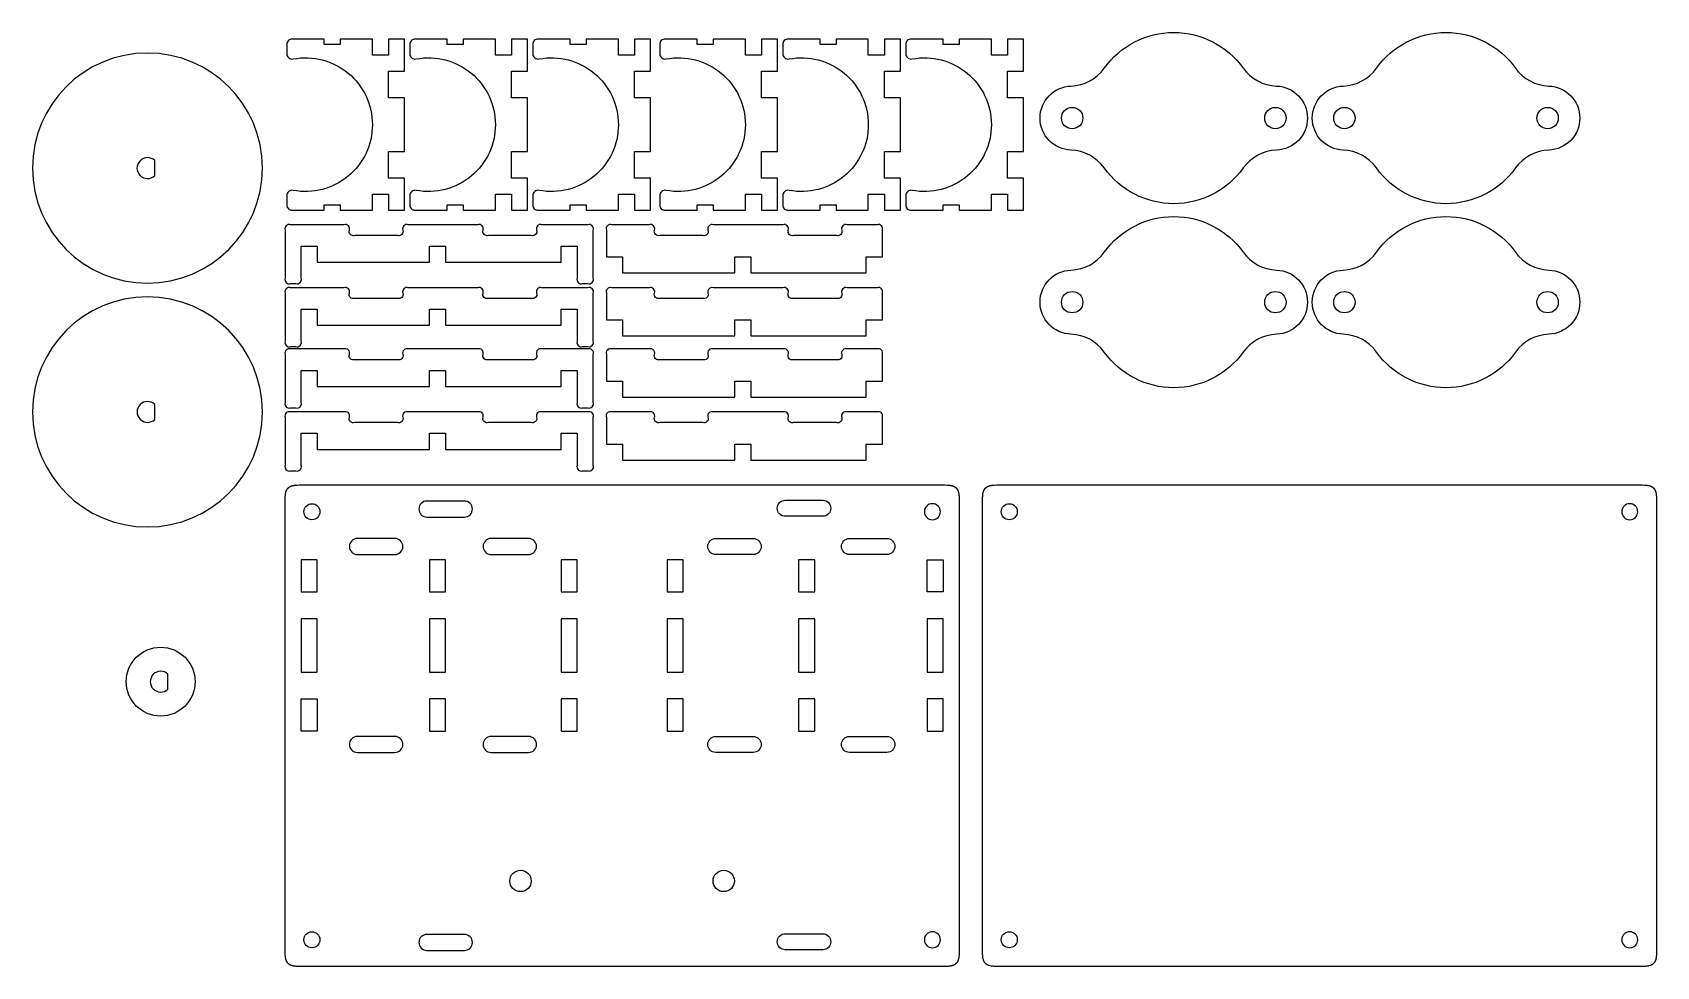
# Model space of a CAD drawing. Extents: x -110 to 193, y 108 to 282.
import ezdxf

# ---------------------------------------------------------------- set-up
doc = ezdxf.new("R2010")
doc.units = 0
doc.layers.add('DEFAULT', color=7, linetype='CONTINUOUS')

msp = doc.modelspace()

# ---------------------------------------------------------------- linework, layer by layer
at = {"layer": 'DEFAULT'}
for points in [[(-46.69, 264.9, -0.469882), (-61.51, 252.62, 0.469882), (-62.69, 251.64), (-62.69, 249.9, 0.414214), (-61.69, 248.9), (-55.69, 248.9), (-55.69, 249.9), (-52.69, 249.9), (-52.69, 248.9), (-46.69, 248.9), (-46.69, 251.9), (-43.69, 251.9), (-43.69, 248.9), (-40.69, 248.9), (-40.69, 254.9), (-43.69, 254.9), (-43.69, 259.9), (-40.69, 259.9), (-40.69, 269.9), (-43.69, 269.9), (-43.69, 274.9), (-40.69, 274.9), (-40.69, 280.9), (-43.69, 280.9), (-43.69, 277.9), (-46.69, 277.9), (-46.69, 280.9), (-52.69, 280.9), (-52.69, 279.9), (-55.69, 279.9), (-55.69, 280.9), (-61.69, 280.9, 0.414214), (-62.69, 279.9), (-62.69, 278.17, 0.469882), (-61.51, 277.19, -0.469882)], [(-23.7, 264.9, -0.469882), (-38.51, 252.62, 0.469882), (-39.7, 251.64), (-39.7, 249.9, 0.414214), (-38.7, 248.9), (-32.7, 248.9), (-32.7, 249.9), (-29.7, 249.9), (-29.7, 248.9), (-23.7, 248.9), (-23.7, 251.9), (-20.7, 251.9), (-20.7, 248.9), (-17.7, 248.9), (-17.7, 254.9), (-20.7, 254.9), (-20.7, 259.9), (-17.7, 259.9), (-17.7, 269.9), (-20.7, 269.9), (-20.7, 274.9), (-17.7, 274.9), (-17.7, 280.9), (-20.7, 280.9), (-20.7, 277.9), (-23.7, 277.9), (-23.7, 280.9), (-29.7, 280.9), (-29.7, 279.9), (-32.7, 279.9), (-32.7, 280.9), (-38.7, 280.9, 0.414214), (-39.7, 279.9), (-39.7, 278.17, 0.469882), (-38.51, 277.19, -0.469882)], [(-0.71, 264.9, -0.469882), (-15.52, 252.62, 0.469882), (-16.71, 251.64), (-16.71, 249.9, 0.414214), (-15.71, 248.9), (-9.71, 248.9), (-9.71, 249.9), (-6.71, 249.9), (-6.71, 248.9), (-0.71, 248.9), (-0.71, 251.9), (2.29, 251.9), (2.29, 248.9), (5.29, 248.9), (5.29, 254.9), (2.29, 254.9), (2.29, 259.9), (5.29, 259.9), (5.29, 269.9), (2.29, 269.9), (2.29, 274.9), (5.29, 274.9), (5.29, 280.9), (2.29, 280.9), (2.29, 277.9), (-0.71, 277.9), (-0.71, 280.9), (-6.71, 280.9), (-6.71, 279.9), (-9.71, 279.9), (-9.71, 280.9), (-15.71, 280.9, 0.414214), (-16.71, 279.9), (-16.71, 278.17, 0.469882), (-15.52, 277.19, -0.469882)], [(23.03, 264.9, -0.469882), (8.22, 252.62, 0.469882), (7.03, 251.64), (7.03, 249.9, 0.414214), (8.03, 248.9), (14.03, 248.9), (14.03, 249.9), (17.03, 249.9), (17.03, 248.9), (23.03, 248.9), (23.03, 251.9), (26.03, 251.9), (26.03, 248.9), (29.03, 248.9), (29.03, 254.9), (26.03, 254.9), (26.03, 259.9), (29.03, 259.9), (29.03, 269.9), (26.03, 269.9), (26.03, 274.9), (29.03, 274.9), (29.03, 280.9), (26.03, 280.9), (26.03, 277.9), (23.03, 277.9), (23.03, 280.9), (17.03, 280.9), (17.03, 279.9), (14.03, 279.9), (14.03, 280.9), (8.03, 280.9, 0.414214), (7.03, 279.9), (7.03, 278.17, 0.469882), (8.22, 277.19, -0.469882)], [(46.02, 264.9, -0.469882), (31.21, 252.62, 0.469882), (30.02, 251.64), (30.02, 249.9, 0.414214), (31.02, 248.9), (37.02, 248.9), (37.02, 249.9), (40.02, 249.9), (40.02, 248.9), (46.02, 248.9), (46.02, 251.9), (49.02, 251.9), (49.02, 248.9), (52.02, 248.9), (52.02, 254.9), (49.02, 254.9), (49.02, 259.9), (52.02, 259.9), (52.02, 269.9), (49.02, 269.9), (49.02, 274.9), (52.02, 274.9), (52.02, 280.9), (49.02, 280.9), (49.02, 277.9), (46.02, 277.9), (46.02, 280.9), (40.02, 280.9), (40.02, 279.9), (37.02, 279.9), (37.02, 280.9), (31.02, 280.9, 0.414214), (30.02, 279.9), (30.02, 278.17, 0.469882), (31.21, 277.19, -0.469882)], [(69.02, 264.9, -0.469882), (54.2, 252.62, 0.469882), (53.02, 251.64), (53.02, 249.9, 0.414214), (54.02, 248.9), (60.02, 248.9), (60.02, 249.9), (63.02, 249.9), (63.02, 248.9), (69.02, 248.9), (69.02, 251.9), (72.02, 251.9), (72.02, 248.9), (75.02, 248.9), (75.02, 254.9), (72.02, 254.9), (72.02, 259.9), (75.02, 259.9), (75.02, 269.9), (72.02, 269.9), (72.02, 274.9), (75.02, 274.9), (75.02, 280.9), (72.02, 280.9), (72.02, 277.9), (69.02, 277.9), (69.02, 280.9), (63.02, 280.9), (63.02, 279.9), (60.02, 279.9), (60.02, 280.9), (54.02, 280.9, 0.414214), (53.02, 279.9), (53.02, 278.17, 0.469882), (54.2, 277.19, -0.469882)], [(122.34, 272.13, -0.964901), (122.34, 260.14, 0.232221), (116.13, 256.81, -0.513279), (90.13, 256.81, 0.232221), (83.91, 260.14, -0.964901), (83.91, 272.13, 0.232221), (90.13, 275.46, -0.513279), (116.13, 275.46, 0.232221)], [(173.24, 272.13, -0.964901), (173.24, 260.14, 0.232221), (167.02, 256.81, -0.513279), (141.02, 256.81, 0.232221), (134.81, 260.14, -0.964901), (134.81, 272.13, 0.232221), (141.02, 275.46, -0.513279), (167.02, 275.46, 0.232221)], [(-87.38, 255.4), (-87.38, 258.19, 2.380476)], [(-17, 244.2), (-25, 244.2, -0.625), (-26, 245.2, 0.625), (-27, 246.2), (-40, 246.2, 0.625), (-41, 245.2, -0.625), (-42, 244.2), (-50, 244.2, -0.625), (-51, 245.2, 0.625), (-52, 246.2), (-62, 246.2, 0.625), (-63, 245.2), (-63, 236.2, 0.625), (-62, 235.2), (-61, 235.2, 0.625), (-60, 236.2), (-60, 242.2), (-57, 242.2), (-57, 239.2), (-36, 239.2), (-36, 242.2), (-33, 242.2), (-33, 239.2), (-11.4, 239.2), (-11.4, 242.2), (-8.4, 242.2), (-8.4, 236.2, 0.625), (-7.4, 235.2), (-6.4, 235.2, 0.625), (-5.4, 236.2), (-5.4, 245.2, 0.625), (-6.4, 246.2), (-15, 246.2, 0.625), (-16, 245.2, -0.625)], [(41.05, 245.2, -0.625), (40.05, 244.2), (32.05, 244.2, -0.625), (31.05, 245.2, 0.625), (30.05, 246.2), (17.05, 246.2, 0.625), (16.05, 245.2, -0.625), (15.05, 244.2), (7.05, 244.2, -0.625), (6.05, 245.2, 0.625), (5.05, 246.2), (-1.95, 246.2, 0.625), (-2.95, 245.2), (-2.95, 240.2), (0.05, 240.2), (0.05, 237.2), (21.05, 237.2), (21.05, 240.2), (24.05, 240.2), (24.05, 237.2), (45.65, 237.2), (45.65, 240.2), (48.65, 240.2), (48.65, 245.2, 0.625), (47.65, 246.2), (42.05, 246.2, 0.625)], [(122.34, 237.73, -0.964901), (122.34, 225.74, 0.232221), (116.13, 222.41, -0.513279), (90.13, 222.41, 0.232221), (83.91, 225.74, -0.964901), (83.91, 237.73, 0.232221), (90.13, 241.06, -0.513279), (116.13, 241.06, 0.232221)], [(173.24, 237.73, -0.964901), (173.24, 225.74, 0.232221), (167.02, 222.41, -0.513279), (141.02, 222.41, 0.232221), (134.81, 225.74, -0.964901), (134.81, 237.73, 0.232221), (141.02, 241.06, -0.513279), (167.02, 241.06, 0.232221)], [(-17, 232.43), (-25, 232.43, -0.625), (-26, 233.43, 0.625), (-27, 234.43), (-40, 234.43, 0.625), (-41, 233.43, -0.625), (-42, 232.43), (-50, 232.43, -0.625), (-51, 233.43, 0.625), (-52, 234.43), (-62, 234.43, 0.625), (-63, 233.43), (-63, 224.43, 0.625), (-62, 223.43), (-61, 223.43, 0.625), (-60, 224.43), (-60, 230.43), (-57, 230.43), (-57, 227.43), (-36, 227.43), (-36, 230.43), (-33, 230.43), (-33, 227.43), (-11.4, 227.43), (-11.4, 230.43), (-8.4, 230.43), (-8.4, 224.43, 0.625), (-7.4, 223.43), (-6.4, 223.43, 0.625), (-5.4, 224.43), (-5.4, 233.43, 0.625), (-6.4, 234.43), (-15, 234.43, 0.625), (-16, 233.43, -0.625)], [(41.05, 233.43, -0.625), (40.05, 232.43), (32.05, 232.43, -0.625), (31.05, 233.43, 0.625), (30.05, 234.43), (17.05, 234.43, 0.625), (16.05, 233.43, -0.625), (15.05, 232.43), (7.05, 232.43, -0.625), (6.05, 233.43, 0.625), (5.05, 234.43), (-1.95, 234.43, 0.625), (-2.95, 233.43), (-2.95, 228.43), (0.05, 228.43), (0.05, 225.43), (21.05, 225.43), (21.05, 228.43), (24.05, 228.43), (24.05, 225.43), (45.65, 225.43), (45.65, 228.43), (48.65, 228.43), (48.65, 233.43, 0.625), (47.65, 234.43), (42.05, 234.43, 0.625)], [(-17, 220.98), (-25, 220.98, -0.625), (-26, 221.98, 0.625), (-27, 222.98), (-40, 222.98, 0.625), (-41, 221.98, -0.625), (-42, 220.98), (-50, 220.98, -0.625), (-51, 221.98, 0.625), (-52, 222.98), (-62, 222.98, 0.625), (-63, 221.98), (-63, 212.98, 0.625), (-62, 211.98), (-61, 211.98, 0.625), (-60, 212.98), (-60, 218.98), (-57, 218.98), (-57, 215.98), (-36, 215.98), (-36, 218.98), (-33, 218.98), (-33, 215.98), (-11.4, 215.98), (-11.4, 218.98), (-8.4, 218.98), (-8.4, 212.98, 0.625), (-7.4, 211.98), (-6.4, 211.98, 0.625), (-5.4, 212.98), (-5.4, 221.98, 0.625), (-6.4, 222.98), (-15, 222.98, 0.625), (-16, 221.98, -0.625)], [(41.05, 221.98, -0.625), (40.05, 220.98), (32.05, 220.98, -0.625), (31.05, 221.98, 0.625), (30.05, 222.98), (17.05, 222.98, 0.625), (16.05, 221.98, -0.625), (15.05, 220.98), (7.05, 220.98, -0.625), (6.05, 221.98, 0.625), (5.05, 222.98), (-1.95, 222.98, 0.625), (-2.95, 221.98), (-2.95, 216.98), (0.05, 216.98), (0.05, 213.98), (21.05, 213.98), (21.05, 216.98), (24.05, 216.98), (24.05, 213.98), (45.65, 213.98), (45.65, 216.98), (48.65, 216.98), (48.65, 221.98, 0.625), (47.65, 222.98), (42.05, 222.98, 0.625)], [(-87.38, 209.83), (-87.38, 212.61, 2.380476)], [(-17, 209.22), (-25, 209.22, -0.625), (-26, 210.22, 0.625), (-27, 211.22), (-40, 211.22, 0.625), (-41, 210.22, -0.625), (-42, 209.22), (-50, 209.22, -0.625), (-51, 210.22, 0.625), (-52, 211.22), (-62, 211.22, 0.625), (-63, 210.22), (-63, 201.22, 0.625), (-62, 200.22), (-61, 200.22, 0.625), (-60, 201.22), (-60, 207.22), (-57, 207.22), (-57, 204.22), (-36, 204.22), (-36, 207.22), (-33, 207.22), (-33, 204.22), (-11.4, 204.22), (-11.4, 207.22), (-8.4, 207.22), (-8.4, 201.22, 0.625), (-7.4, 200.22), (-6.4, 200.22, 0.625), (-5.4, 201.22), (-5.4, 210.22, 0.625), (-6.4, 211.22), (-15, 211.22, 0.625), (-16, 210.22, -0.625)], [(41.05, 210.22, -0.625), (40.05, 209.22), (32.05, 209.22, -0.625), (31.05, 210.22, 0.625), (30.05, 211.22), (17.05, 211.22, 0.625), (16.05, 210.22, -0.625), (15.05, 209.22), (7.05, 209.22, -0.625), (6.05, 210.22, 0.625), (5.05, 211.22), (-1.95, 211.22, 0.625), (-2.95, 210.22), (-2.95, 205.22), (0.05, 205.22), (0.05, 202.22), (21.05, 202.22), (21.05, 205.22), (24.05, 205.22), (24.05, 202.22), (45.65, 202.22), (45.65, 205.22), (48.65, 205.22), (48.65, 210.22, 0.625), (47.65, 211.22), (42.05, 211.22, 0.625)], [(-29.5, 191.57, 1), (-29.5, 194.57), (-36.5, 194.57, 1), (-36.5, 191.57)], [(37.5, 191.71), (30.5, 191.71, -1), (30.5, 194.71), (37.5, 194.71, -1)], [(-49.5, 187.57, 1), (-49.5, 184.57), (-42.5, 184.57, 1), (-42.5, 187.57)], [(-24.5, 187.57, 1), (-24.5, 184.57), (-17.5, 184.57, 1), (-17.5, 187.57)], [(17.5, 187.57), (24.5, 187.57, -1), (24.5, 184.57), (17.5, 184.57, -1)], [(42.5, 187.57), (49.5, 187.57, -1), (49.5, 184.57), (42.5, 184.57, -1)], [(-84.91, 159.42), (-84.91, 162.2, 2.380476)], [(-49.5, 147.57), (-42.5, 147.57, 1), (-42.5, 150.57), (-49.5, 150.57, 1)], [(-24.5, 147.57), (-17.5, 147.57, 1), (-17.5, 150.57), (-24.5, 150.57, 1)], [(24.5, 150.57, -1), (24.5, 147.57), (17.5, 147.57, -1), (17.5, 150.57)], [(49.5, 150.57, -1), (49.5, 147.57), (42.5, 147.57, -1), (42.5, 150.57)], [(-29.5, 113.57), (-36.5, 113.57, 1), (-36.5, 110.57), (-29.5, 110.57, 1)], [(30.5, 110.71, -1), (30.5, 113.71), (37.5, 113.71, -1), (37.5, 110.71)]]:
    msp.add_lwpolyline(points, format="xyb", close=True, dxfattribs=at)
for points in [[(63, 194.57), (63, 110.57), (63, 110.2), (62.99, 109.83), (62.98, 109.66), (62.96, 109.48), (62.95, 109.4), (62.94, 109.32), (62.93, 109.23), (62.92, 109.15), (62.9, 109.08), (62.89, 109), (62.87, 108.92), (62.85, 108.85), (62.82, 108.78), (62.8, 108.71), (62.79, 108.68), (62.77, 108.64), (62.76, 108.61), (62.74, 108.58), (62.73, 108.55), (62.71, 108.52), (62.7, 108.49), (62.68, 108.46), (62.66, 108.43), (62.64, 108.4), (62.63, 108.37), (62.61, 108.34), (62.59, 108.31), (62.57, 108.29), (62.55, 108.26), (62.53, 108.23), (62.51, 108.21), (62.48, 108.18), (62.46, 108.16), (62.44, 108.13), (62.41, 108.11), (62.39, 108.09), (62.36, 108.07), (62.34, 108.05), (62.31, 108.02), (62.29, 108), (62.26, 107.98), (62.23, 107.97), (62.2, 107.95), (62.18, 107.93), (62.15, 107.91), (62.12, 107.89), (62.09, 107.88), (62.06, 107.86), (62.02, 107.84), (61.99, 107.83), (61.96, 107.81), (61.93, 107.8), (61.89, 107.79), (61.86, 107.77), (61.79, 107.75), (61.72, 107.73), (61.65, 107.71), (61.57, 107.69), (61.5, 107.67), (61.42, 107.65), (61.34, 107.64), (61.26, 107.63), (61.17, 107.62), (61.09, 107.61), (60.92, 107.59), (60.74, 107.58), (60.37, 107.57), (60, 107.57), (-60, 107.57), (-60.37, 107.57), (-60.74, 107.58), (-60.92, 107.59), (-61.09, 107.61), (-61.17, 107.62), (-61.26, 107.63), (-61.34, 107.64), (-61.42, 107.65), (-61.5, 107.67), (-61.57, 107.69), (-61.65, 107.71), (-61.72, 107.73), (-61.79, 107.75), (-61.86, 107.77), (-61.89, 107.79), (-61.93, 107.8), (-61.96, 107.81), (-61.99, 107.83), (-62.02, 107.84), (-62.06, 107.86), (-62.09, 107.88), (-62.12, 107.89), (-62.15, 107.91), (-62.18, 107.93), (-62.2, 107.95), (-62.23, 107.97), (-62.26, 107.98), (-62.29, 108), (-62.31, 108.02), (-62.34, 108.05), (-62.36, 108.07), (-62.39, 108.09), (-62.41, 108.11), (-62.44, 108.13), (-62.46, 108.16), (-62.48, 108.18), (-62.51, 108.21), (-62.53, 108.23), (-62.55, 108.26), (-62.57, 108.29), (-62.59, 108.31), (-62.61, 108.34), (-62.63, 108.37), (-62.64, 108.4), (-62.66, 108.43), (-62.68, 108.46), (-62.7, 108.49), (-62.71, 108.52), (-62.73, 108.55), (-62.74, 108.58), (-62.76, 108.61), (-62.77, 108.64), (-62.79, 108.68), (-62.8, 108.71), (-62.82, 108.78), (-62.85, 108.85), (-62.87, 108.92), (-62.89, 109), (-62.9, 109.08), (-62.92, 109.15), (-62.93, 109.23), (-62.94, 109.32), (-62.95, 109.4), (-62.96, 109.48), (-62.98, 109.66), (-62.99, 109.83), (-63, 110.2), (-63, 110.57), (-63, 194.57), (-63, 194.95), (-62.99, 195.31), (-62.98, 195.49), (-62.96, 195.66), (-62.95, 195.75), (-62.94, 195.83), (-62.93, 195.91), (-62.92, 195.99), (-62.9, 196.07), (-62.89, 196.15), (-62.87, 196.22), (-62.85, 196.29), (-62.82, 196.36), (-62.8, 196.43), (-62.79, 196.47), (-62.77, 196.5), (-62.76, 196.53), (-62.74, 196.57), (-62.73, 196.6), (-62.71, 196.63), (-62.7, 196.66), (-62.68, 196.69), (-62.66, 196.72), (-62.64, 196.75), (-62.63, 196.78), (-62.61, 196.8), (-62.59, 196.83), (-62.57, 196.86), (-62.55, 196.89), (-62.53, 196.91), (-62.51, 196.94), (-62.48, 196.96), (-62.46, 196.99), (-62.44, 197.01), (-62.41, 197.03), (-62.39, 197.06), (-62.36, 197.08), (-62.34, 197.1), (-62.31, 197.12), (-62.29, 197.14), (-62.26, 197.16), (-62.23, 197.18), (-62.2, 197.2), (-62.18, 197.22), (-62.15, 197.23), (-62.12, 197.25), (-62.09, 197.27), (-62.06, 197.28), (-62.02, 197.3), (-61.99, 197.32), (-61.96, 197.33), (-61.93, 197.34), (-61.89, 197.36), (-61.86, 197.37), (-61.79, 197.4), (-61.72, 197.42), (-61.65, 197.44), (-61.57, 197.46), (-61.5, 197.47), (-61.42, 197.49), (-61.34, 197.5), (-61.26, 197.52), (-61.17, 197.53), (-61.09, 197.54), (-60.92, 197.55), (-60.74, 197.56), (-60.37, 197.57), (-60, 197.57), (60, 197.57), (60.37, 197.57), (60.74, 197.56), (60.92, 197.55), (61.09, 197.54), (61.17, 197.53), (61.26, 197.52), (61.34, 197.5), (61.42, 197.49), (61.5, 197.47), (61.57, 197.46), (61.65, 197.44), (61.72, 197.42), (61.79, 197.4), (61.86, 197.37), (61.89, 197.36), (61.93, 197.34), (61.96, 197.33), (61.99, 197.32), (62.02, 197.3), (62.06, 197.28), (62.09, 197.27), (62.12, 197.25), (62.15, 197.23), (62.18, 197.22), (62.2, 197.2), (62.23, 197.18), (62.26, 197.16), (62.29, 197.14), (62.31, 197.12), (62.34, 197.1), (62.36, 197.08), (62.39, 197.06), (62.41, 197.03), (62.44, 197.01), (62.46, 196.99), (62.48, 196.96), (62.51, 196.94), (62.53, 196.91), (62.55, 196.89), (62.57, 196.86), (62.59, 196.83), (62.61, 196.8), (62.63, 196.78), (62.64, 196.75), (62.66, 196.72), (62.68, 196.69), (62.7, 196.66), (62.71, 196.63), (62.73, 196.6), (62.74, 196.57), (62.76, 196.53), (62.77, 196.5), (62.79, 196.47), (62.8, 196.43), (62.82, 196.36), (62.85, 196.29), (62.87, 196.22), (62.89, 196.15), (62.9, 196.07), (62.92, 195.99), (62.93, 195.91), (62.94, 195.83), (62.95, 195.75), (62.96, 195.66), (62.98, 195.49), (62.99, 195.31), (63, 194.95)], [(193.38, 194.57), (193.38, 110.57), (193.38, 110.2), (193.37, 109.83), (193.36, 109.66), (193.34, 109.48), (193.33, 109.4), (193.32, 109.32), (193.31, 109.23), (193.3, 109.15), (193.28, 109.08), (193.26, 109), (193.24, 108.92), (193.22, 108.85), (193.2, 108.78), (193.18, 108.71), (193.16, 108.68), (193.15, 108.64), (193.13, 108.61), (193.12, 108.58), (193.11, 108.55), (193.09, 108.52), (193.07, 108.49), (193.06, 108.46), (193.04, 108.43), (193.02, 108.4), (193, 108.37), (192.98, 108.34), (192.97, 108.31), (192.95, 108.29), (192.93, 108.26), (192.9, 108.23), (192.88, 108.21), (192.86, 108.18), (192.84, 108.16), (192.81, 108.13), (192.79, 108.11), (192.77, 108.09), (192.74, 108.07), (192.72, 108.05), (192.69, 108.02), (192.66, 108), (192.64, 107.98), (192.61, 107.97), (192.58, 107.95), (192.55, 107.93), (192.52, 107.91), (192.49, 107.89), (192.46, 107.88), (192.43, 107.86), (192.4, 107.84), (192.37, 107.83), (192.34, 107.81), (192.31, 107.8), (192.27, 107.79), (192.24, 107.77), (192.17, 107.75), (192.1, 107.73), (192.02, 107.71), (191.95, 107.69), (191.87, 107.67), (191.8, 107.65), (191.72, 107.64), (191.63, 107.63), (191.55, 107.62), (191.47, 107.61), (191.29, 107.59), (191.12, 107.58), (190.75, 107.57), (190.38, 107.57), (70.38, 107.57), (70, 107.57), (69.64, 107.58), (69.46, 107.59), (69.29, 107.61), (69.2, 107.62), (69.12, 107.63), (69.04, 107.64), (68.96, 107.65), (68.88, 107.67), (68.8, 107.69), (68.73, 107.71), (68.66, 107.73), (68.59, 107.75), (68.52, 107.77), (68.48, 107.79), (68.45, 107.8), (68.42, 107.81), (68.38, 107.83), (68.35, 107.84), (68.32, 107.86), (68.29, 107.88), (68.26, 107.89), (68.23, 107.91), (68.2, 107.93), (68.17, 107.95), (68.14, 107.97), (68.12, 107.98), (68.09, 108), (68.06, 108.02), (68.04, 108.05), (68.01, 108.07), (67.99, 108.09), (67.96, 108.11), (67.94, 108.13), (67.92, 108.16), (67.89, 108.18), (67.87, 108.21), (67.85, 108.23), (67.83, 108.26), (67.81, 108.29), (67.79, 108.31), (67.77, 108.34), (67.75, 108.37), (67.73, 108.4), (67.72, 108.43), (67.7, 108.46), (67.68, 108.49), (67.67, 108.52), (67.65, 108.55), (67.63, 108.58), (67.62, 108.61), (67.61, 108.64), (67.59, 108.68), (67.58, 108.71), (67.55, 108.78), (67.53, 108.85), (67.51, 108.92), (67.49, 109), (67.47, 109.08), (67.46, 109.15), (67.45, 109.23), (67.43, 109.32), (67.42, 109.4), (67.41, 109.48), (67.4, 109.66), (67.39, 109.83), (67.38, 110.2), (67.38, 110.57), (67.38, 194.57), (67.38, 194.95), (67.39, 195.31), (67.4, 195.49), (67.41, 195.66), (67.42, 195.75), (67.43, 195.83), (67.45, 195.91), (67.46, 195.99), (67.47, 196.07), (67.49, 196.15), (67.51, 196.22), (67.53, 196.29), (67.55, 196.36), (67.58, 196.43), (67.59, 196.47), (67.61, 196.5), (67.62, 196.53), (67.63, 196.57), (67.65, 196.6), (67.67, 196.63), (67.68, 196.66), (67.7, 196.69), (67.72, 196.72), (67.73, 196.75), (67.75, 196.78), (67.77, 196.8), (67.79, 196.83), (67.81, 196.86), (67.83, 196.89), (67.85, 196.91), (67.87, 196.94), (67.89, 196.96), (67.92, 196.99), (67.94, 197.01), (67.96, 197.03), (67.99, 197.06), (68.01, 197.08), (68.04, 197.1), (68.06, 197.12), (68.09, 197.14), (68.12, 197.16), (68.14, 197.18), (68.17, 197.2), (68.2, 197.22), (68.23, 197.23), (68.26, 197.25), (68.29, 197.27), (68.32, 197.28), (68.35, 197.3), (68.38, 197.32), (68.42, 197.33), (68.45, 197.34), (68.48, 197.36), (68.52, 197.37), (68.59, 197.4), (68.66, 197.42), (68.73, 197.44), (68.8, 197.46), (68.88, 197.47), (68.96, 197.49), (69.04, 197.5), (69.12, 197.52), (69.2, 197.53), (69.29, 197.54), (69.46, 197.55), (69.64, 197.56), (70, 197.57), (70.38, 197.57), (190.38, 197.57), (190.75, 197.57), (191.12, 197.56), (191.29, 197.55), (191.47, 197.54), (191.55, 197.53), (191.63, 197.52), (191.72, 197.5), (191.8, 197.49), (191.87, 197.47), (191.95, 197.46), (192.02, 197.44), (192.1, 197.42), (192.17, 197.4), (192.24, 197.37), (192.27, 197.36), (192.31, 197.34), (192.34, 197.33), (192.37, 197.32), (192.4, 197.3), (192.43, 197.28), (192.46, 197.27), (192.49, 197.25), (192.52, 197.23), (192.55, 197.22), (192.58, 197.2), (192.61, 197.18), (192.64, 197.16), (192.66, 197.14), (192.69, 197.12), (192.72, 197.1), (192.74, 197.08), (192.77, 197.06), (192.79, 197.03), (192.81, 197.01), (192.84, 196.99), (192.86, 196.96), (192.88, 196.94), (192.9, 196.91), (192.93, 196.89), (192.95, 196.86), (192.97, 196.83), (192.98, 196.8), (193, 196.78), (193.02, 196.75), (193.04, 196.72), (193.06, 196.69), (193.07, 196.66), (193.09, 196.63), (193.11, 196.6), (193.12, 196.57), (193.13, 196.53), (193.15, 196.5), (193.16, 196.47), (193.18, 196.43), (193.2, 196.36), (193.22, 196.29), (193.24, 196.22), (193.26, 196.15), (193.28, 196.07), (193.3, 195.99), (193.31, 195.91), (193.32, 195.83), (193.33, 195.75), (193.34, 195.66), (193.36, 195.49), (193.37, 195.31), (193.38, 194.95)], [(-60, 177.57), (-57, 177.57), (-57, 183.57), (-60, 183.57)], [(-36, 183.57), (-36, 177.57), (-33, 177.57), (-33, 183.57)], [(-11.4, 183.57), (-11.4, 177.57), (-8.4, 177.57), (-8.4, 183.57)], [(11.4, 183.57), (8.4, 183.57), (8.4, 177.57), (11.4, 177.57)], [(36, 183.57), (33, 183.57), (33, 177.57), (36, 177.57)], [(60, 183.57), (60, 177.57), (57, 177.57), (57, 183.57)], [(-60, 162.57), (-57, 162.57), (-57, 172.57), (-60, 172.57)], [(-36, 162.57), (-33, 162.57), (-33, 172.57), (-36, 172.57)], [(-11.4, 162.57), (-8.4, 162.57), (-8.4, 172.57), (-11.4, 172.57)], [(11.4, 162.57), (11.4, 172.57), (8.4, 172.57), (8.4, 162.57)], [(36, 162.57), (36, 172.57), (33, 172.57), (33, 162.57)], [(60, 162.57), (60, 172.57), (57, 172.57), (57, 162.57)], [(-60, 151.57), (-60, 157.57), (-57, 157.57), (-57, 151.57)], [(-36, 151.57), (-33, 151.57), (-33, 157.57), (-36, 157.57)], [(-11.4, 151.57), (-8.4, 151.57), (-8.4, 157.57), (-11.4, 157.57)], [(11.4, 151.57), (11.4, 157.57), (8.4, 157.57), (8.4, 151.57)], [(36, 151.57), (36, 157.57), (33, 157.57), (33, 151.57)], [(60, 157.57), (57, 157.57), (57, 151.57), (60, 151.57)]]:
    msp.add_lwpolyline(points, close=True, dxfattribs=at)
at = {"layer": 'DEFAULT', "extrusion": (0, 0, -1)}
for centre, radius in [((88.74, 256.79), 21.5), ((88.74, 211.22), 21.5), ((-58, 192.57), 1.5), ((-188.38, 192.57), 1.5), ((-58, 112.57), 1.5), ((-188.38, 112.57), 1.5)]:
    msp.add_circle(centre, radius, dxfattribs=at)
at = {"layer": 'DEFAULT'}
for centre, radius in [((84.13, 266.13, -18), 2), ((122.13, 266.13, -18), 2), ((135.02, 266.13, -18), 2), ((173.02, 266.13, -18), 2), ((84.13, 231.73, -18), 2), ((122.13, 231.73, -18), 2), ((135.02, 231.73, -18), 2), ((173.02, 231.73, -18), 2), ((-58, 192.57), 1.5), ((72.38, 192.57), 1.5), ((-86.27, 160.81), 6.44), ((-19, 123.57), 2), ((19, 123.57), 2), ((-58, 112.57), 1.5), ((72.38, 112.57), 1.5)]:
    msp.add_circle(centre, radius, dxfattribs=at)

doc.saveas('drawing.dxf')
